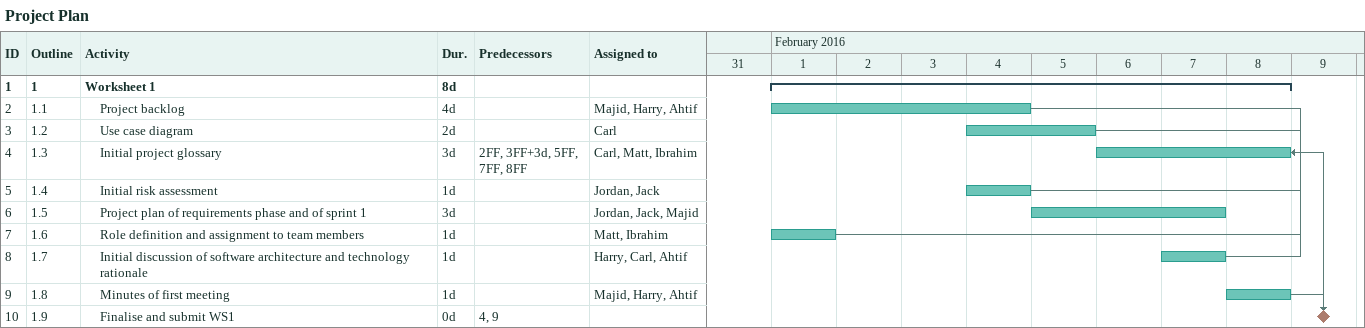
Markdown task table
Project Plan

| ID | WBS | Task | Duration | Start | Finish | Predecessors | Resources |
|---|---|---|---|---|---|---|---|
| 1 | 1 | **Worksheet 1** | 8d | 2016-02-01 | 2016-02-08 |  |  |
| 2 | 1.1 | Project backlog | 4d | 2016-02-01 | 2016-02-04 |  | Majid, Harry, Ahtif |
| 3 | 1.2 | Use case diagram | 2d | 2016-02-04 | 2016-02-05 |  | Carl |
| 4 | 1.3 | Initial project glossary | 3d | 2016-02-06 | 2016-02-08 | 2FF, 3FF+3d, 5FF, 7FF, 8FF | Carl, Matt, Ibrahim |
| 5 | 1.4 | Initial risk assessment | 1d | 2016-02-04 | 2016-02-04 |  | Jordan, Jack |
| 6 | 1.5 | Project plan of requirements phase and of sprint 1 | 3d | 2016-02-05 | 2016-02-07 |  | Jordan, Jack, Majid |
| 7 | 1.6 | Role definition and assignment to team members | 1d | 2016-02-01 | 2016-02-01 |  | Matt, Ibrahim |
| 8 | 1.7 | Initial discussion of software architecture and technology rationale | 1d | 2016-02-07 | 2016-02-07 |  | Harry, Carl, Ahtif |
| 9 | 1.8 | Minutes of first meeting | 1d | 2016-02-08 | 2016-02-08 |  | Majid, Harry, Ahtif |
| 10 | 1.9 | Finalise and submit WS1 | 0d | 2016-02-09 | 2016-02-09 | 4, 9 |  |
